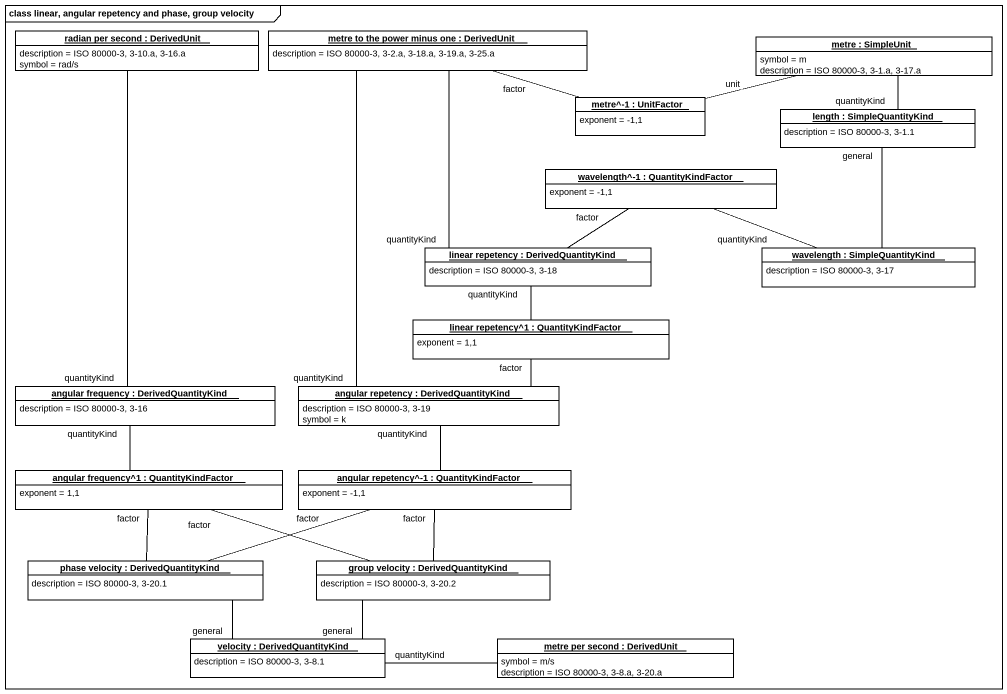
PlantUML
@startuml
mainframe class linear, angular repetency and phase, group velocity
hide circle
hide empty members
object "radian per second : DerivedUnit" as radian_per_second #FFFFFF {
  description = ISO 80000-3, 3-10.a, 3-16.a
  symbol = rad/s
}
object "metre to the power minus one : DerivedUnit" as metre_to_the_power_minus_one #FFFFFF {
  description = ISO 80000-3, 3-2.a, 3-18.a, 3-19.a, 3-25.a
}
object "metre : SimpleUnit" as metre #FFFFFF {
  symbol = m
  description = ISO 80000-3, 3-1.a, 3-17.a
}
object "metre^-1 : UnitFactor" as metre_1 #FFFFFF {
  exponent = -1,1
}
object "length : SimpleQuantityKind" as length #FFFFFF {
  description = ISO 80000-3, 3-1.1
}
object "wavelength^-1 : QuantityKindFactor" as wavelength_1 #FFFFFF {
  exponent = -1,1
}
object "linear repetency : DerivedQuantityKind" as linear_repetency #FFFFFF {
  description = ISO 80000-3, 3-18
}
object "wavelength : SimpleQuantityKind" as wavelength #FFFFFF {
  description = ISO 80000-3, 3-17
}
object "linear repetency^1 : QuantityKindFactor" as linear_repetency_1 #FFFFFF {
  exponent = 1,1
}
object "angular frequency : DerivedQuantityKind" as angular_frequency #FFFFFF {
  description = ISO 80000-3, 3-16
}
object "angular repetency : DerivedQuantityKind" as angular_repetency #FFFFFF {
  description = ISO 80000-3, 3-19
  symbol = k
}
object "angular frequency^1 : QuantityKindFactor" as angular_frequency_1 #FFFFFF {
  exponent = 1,1
}
object "angular repetency^-1 : QuantityKindFactor" as angular_repetency_1 #FFFFFF {
  exponent = -1,1
}
object "phase velocity : DerivedQuantityKind" as phase_velocity #FFFFFF {
  description = ISO 80000-3, 3-20.1
}
object "group velocity : DerivedQuantityKind" as group_velocity #FFFFFF {
  description = ISO 80000-3, 3-20.2
}
object "velocity : DerivedQuantityKind" as velocity #FFFFFF {
  description = ISO 80000-3, 3-8.1
}
object "metre per second : DerivedUnit" as metre_per_second #FFFFFF {
  symbol = m/s
  description = ISO 80000-3, 3-8.a, 3-20.a
}
radian_per_second -- angular_frequency : quantityKind
metre_to_the_power_minus_one -- linear_repetency : quantityKind
metre_to_the_power_minus_one -- angular_repetency : quantityKind
metre -left- metre_1 : unit
metre -- length : quantityKind
metre_1 -left- metre_to_the_power_minus_one : factor
wavelength_1 -- linear_repetency : factor
linear_repetency -- linear_repetency_1 : quantityKind
wavelength -up- length : general
wavelength -left- wavelength_1 : quantityKind
linear_repetency_1 -left- angular_repetency : factor
angular_frequency -- angular_frequency_1 : quantityKind
angular_repetency -- angular_repetency_1 : quantityKind
angular_frequency_1 -- phase_velocity : factor
angular_frequency_1 -right- group_velocity : factor
angular_repetency_1 -left- phase_velocity : factor
angular_repetency_1 -- group_velocity : factor
phase_velocity -right- velocity : general
group_velocity -left- velocity : general
metre_per_second -left- velocity : quantityKind
@enduml
